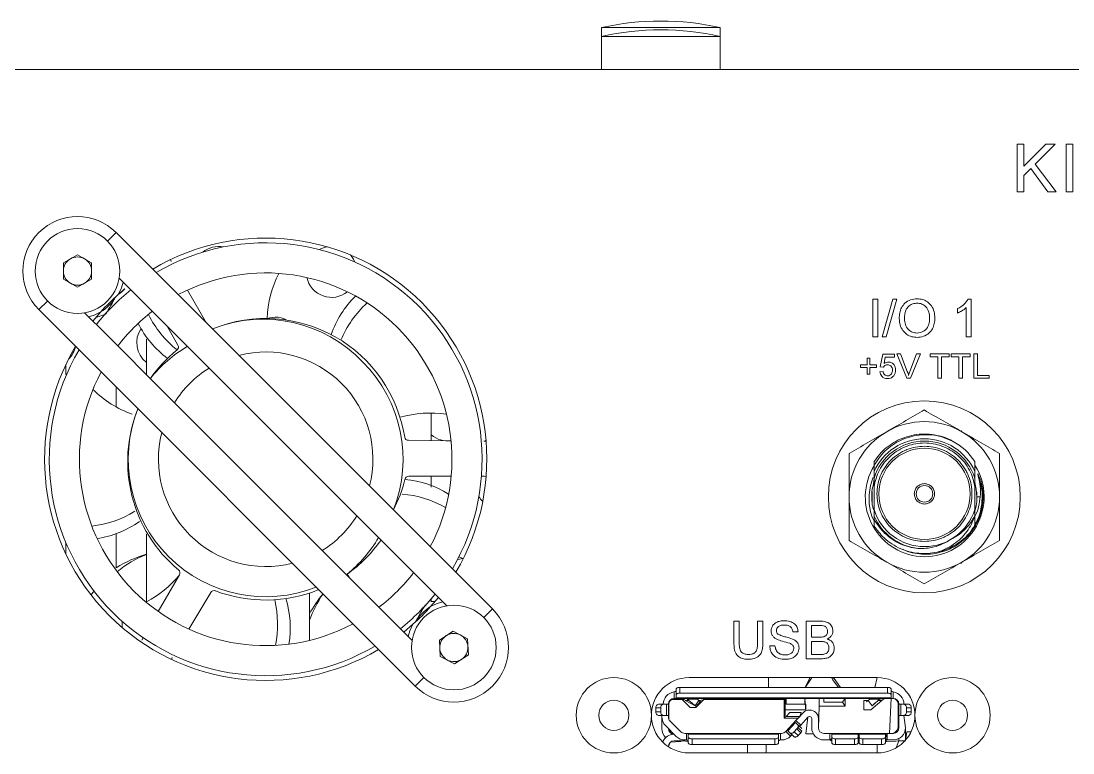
# Model space of a CAD drawing. Header units: millimetres. Extents: x 2 to 278, y 1 to 215.
# Drawn here: x 49.03 to 76.98, y 65.25 to 84.69 of the extents above; entities that cross this region are included whole.
import ezdxf

# ---------------------------------------------------------------- set-up
doc = ezdxf.new("R2010")
doc.units = ezdxf.units.MM

msp = doc.modelspace()

# ---------------------------------------------------------------- linework, layer by layer
at = {"color": 7, "linetype": 'Continuous', "lineweight": 18}
for p, q in [((64.452, 84.512), (64.449, 83.398)), ((67.607, 84.512), (64.452, 84.512)), ((67.61, 83.398), (67.607, 84.512)), ((64.452, 84.28), (64.449, 83.398)), ((67.607, 84.28), (64.452, 84.28)), ((67.61, 83.398), (67.607, 84.28)), ((93.03, 83.398), (34.53, 83.398)), ((75.493, 81.418), (75.672, 81.418)), ((75.493, 80.148), (75.493, 81.418)), ((75.672, 80.832), (76.258, 81.418)), ((75.672, 81.418), (75.672, 80.832)), ((76.503, 81.418), (75.972, 80.887)), ((76.258, 81.418), (76.503, 81.418)), ((76.799, 81.418), (76.978, 81.418)), ((76.799, 80.148), (76.799, 81.418)), ((76.978, 81.418), (76.978, 80.148)), ((75.972, 80.887), (76.535, 80.148)), ((75.859, 80.773), (75.672, 80.587)), ((75.672, 80.587), (75.672, 80.148)), ((76.315, 80.148), (75.859, 80.773)), ((75.672, 80.148), (75.493, 80.148)), ((76.535, 80.148), (76.315, 80.148)), ((76.978, 80.148), (76.799, 80.148)), ((51.326, 78.842), (51.556, 79.072)), ((52.915, 77.713), (51.556, 79.072)), ((50.155, 78.264), (50.53, 78.481)), ((50.155, 77.831), (50.155, 78.264)), ((50.53, 78.481), (50.905, 78.264)), ((50.905, 78.264), (50.905, 77.831)), ((53.016, 78.299), (53.016, 78.299)), ((50.53, 77.615), (50.155, 77.831)), ((50.905, 77.831), (50.53, 77.615)), ((51.638, 77.858), (53.738, 75.759)), ((54.497, 76.131), (52.915, 77.713)), ((51.783, 77.573), (51.616, 77.429)), ((53.455, 77.542), (53.96, 76.667)), ((49.735, 77.251), (49.505, 77.022)), ((71.658, 77.298), (71.799, 77.298)), ((71.658, 76.298), (71.658, 77.298)), ((71.799, 77.298), (71.799, 76.298)), ((71.914, 76.298), (72.196, 77.298)), ((72.302, 77.298), (72.02, 76.298)), ((72.196, 77.298), (72.302, 77.298)), ((74.191, 77.298), (74.273, 77.298)), ((74.273, 77.298), (74.273, 76.298)), ((49.505, 77.022), (50.873, 75.653)), ((51.306, 76.352), (50.719, 76.939)), ((51.148, 76.961), (50.941, 76.717)), ((51.284, 76.904), (51.04, 76.823)), ((73.914, 76.929), (73.914, 77.048)), ((74.145, 76.298), (74.145, 77.077)), ((52.815, 74.842), (51.306, 76.352)), ((53.198, 76.079), (52.916, 76.58)), ((52.363, 76.242), (52.363, 75.295)), ((52.363, 76.242), (52.363, 76.242)), ((58.607, 72.02), (54.497, 76.131)), ((71.799, 76.298), (71.658, 76.298)), ((72.02, 76.298), (71.914, 76.298)), ((74.273, 76.298), (74.145, 76.298)), ((53.738, 75.759), (58.241, 71.255)), ((71.859, 75.506), (71.925, 75.839)), ((71.925, 75.839), (72.234, 75.839)), ((71.993, 75.756), (71.96, 75.588)), ((72.234, 75.756), (71.993, 75.756)), ((72.234, 75.839), (72.234, 75.756)), ((72.301, 75.848), (72.4, 75.848)), ((72.563, 75.198), (72.301, 75.848)), ((72.4, 75.848), (72.577, 75.382)), ((72.648, 75.382), (72.825, 75.848)), ((72.925, 75.848), (72.662, 75.198)), ((72.825, 75.848), (72.925, 75.848)), ((73.184, 75.848), (73.692, 75.848)), ((73.184, 75.773), (73.184, 75.848)), ((73.392, 75.773), (73.184, 75.773)), ((73.392, 75.198), (73.392, 75.773)), ((73.484, 75.773), (73.484, 75.198)), ((73.692, 75.773), (73.484, 75.773)), ((73.692, 75.848), (73.692, 75.773)), ((73.742, 75.848), (74.25, 75.848)), ((73.742, 75.773), (73.742, 75.848)), ((73.95, 75.773), (73.742, 75.773)), ((73.95, 75.198), (73.95, 75.773)), ((74.042, 75.773), (74.042, 75.198)), ((74.25, 75.773), (74.042, 75.773)), ((74.25, 75.848), (74.25, 75.773)), ((74.35, 75.848), (74.442, 75.848)), ((74.35, 75.198), (74.35, 75.848)), ((74.442, 75.848), (74.442, 75.273)), ((50.22, 75.562), (50.22, 75.298)), ((50.873, 75.653), (52.46, 74.066)), ((71.334, 75.556), (71.509, 75.556)), ((71.334, 75.481), (71.334, 75.556)), ((71.509, 75.481), (71.334, 75.481)), ((71.509, 75.731), (71.584, 75.731)), ((71.509, 75.556), (71.509, 75.731)), ((71.509, 75.306), (71.509, 75.481)), ((71.584, 75.731), (71.584, 75.556)), ((71.584, 75.556), (71.759, 75.556)), ((71.584, 75.481), (71.584, 75.306)), ((71.759, 75.481), (71.584, 75.481)), ((71.759, 75.556), (71.759, 75.481)), ((71.942, 75.498), (71.859, 75.506)), ((50.22, 75.298), (50.238, 75.298)), ((51.158, 75.369), (51.229, 75.298)), ((71.584, 75.306), (71.509, 75.306)), ((71.85, 75.373), (71.934, 75.381)), ((72.662, 75.198), (72.563, 75.198)), ((73.484, 75.198), (73.392, 75.198)), ((74.042, 75.198), (73.95, 75.198)), ((74.75, 75.198), (74.35, 75.198)), ((74.442, 75.273), (74.75, 75.273)), ((74.75, 75.273), (74.75, 75.198)), ((51.555, 74.442), (51.555, 74.972)), ((57.326, 70.331), (52.815, 74.842)), ((59.93, 73.544), (59.93, 74.277)), ((52.46, 74.066), (56.562, 69.964)), ((74.003, 73.813), (74.03, 73.78)), ((59.321, 73.551), (60.455, 73.538)), ((61.33, 73.529), (61.33, 73.529)), ((71.696, 72.985), (71.696, 72.877)), ((74.371, 72.722), (74.371, 72.985)), ((71.696, 72.877), (71.696, 72.722)), ((71.696, 72.722), (71.696, 72.544)), ((74.371, 72.544), (74.371, 72.722)), ((59.33, 72.597), (59.332, 72.597)), ((60.459, 72.598), (59.332, 72.597)), ((59.93, 72.303), (59.93, 72.597)), ((61.334, 72.598), (61.262, 72.598)), ((71.646, 72.194), (71.646, 71.859)), ((71.696, 72.313), (71.696, 71.716)), ((74.371, 71.716), (74.371, 72.313)), ((74.421, 72.172), (74.427, 72.048)), ((60.199, 70.428), (58.607, 72.02)), ((74.427, 72.048), (74.518, 72.048)), ((74.592, 72.048), (74.546, 71.796)), ((71.696, 71.716), (71.696, 71.538)), ((74.371, 71.539), (74.371, 71.716)), ((71.696, 71.538), (71.696, 71.457)), ((74.371, 71.275), (74.371, 71.537)), ((51.555, 70.167), (51.555, 71.072)), ((52.363, 71.058), (52.363, 69.266)), ((58.241, 71.255), (59.741, 69.755)), ((50.22, 70.841), (50.22, 70.533)), ((51.555, 70.167), (51.555, 70.167)), ((59.421, 68.237), (57.326, 70.331)), ((61.554, 69.074), (60.199, 70.428)), ((60.778, 70.408), (60.626, 70.385)), ((74.003, 70.283), (73.997, 70.297)), ((74.003, 70.283), (73.997, 70.297)), ((74.03, 70.316), (74.003, 70.283)), ((52.675, 69.004), (53.239, 69.982)), ((56.562, 69.964), (58.148, 68.378)), ((57.706, 69.977), (57.691, 69.967)), ((59.741, 69.755), (60.34, 69.156)), ((50.969, 69.546), (50.884, 69.451)), ((54.07, 69.513), (53.492, 68.536)), ((56.693, 69.493), (56.693, 68.242)), ((59.911, 69.134), (60.118, 69.378)), ((59.93, 69.273), (59.93, 69.346)), ((61.324, 68.844), (61.554, 69.074)), ((51.717, 68.743), (51.717, 68.578)), ((59.199, 68.459), (59.443, 68.666)), ((60.144, 68.246), (60.508, 68.48)), ((60.508, 68.48), (60.894, 68.282)), ((67.972, 68.748), (68.113, 68.748)), ((67.972, 68.172), (67.972, 68.748)), ((68.113, 68.748), (68.113, 68.179)), ((68.6, 68.748), (68.741, 68.748)), ((68.6, 68.179), (68.6, 68.748)), ((68.741, 68.748), (68.741, 68.172)), ((69.895, 68.748), (70.269, 68.748)), ((69.895, 67.748), (69.895, 68.748)), ((70.226, 68.632), (70.036, 68.632)), ((70.036, 68.632), (70.036, 68.324)), ((52.236, 68.242), (52.236, 68.242)), ((52.238, 68.245), (52.274, 68.308)), ((56.693, 68.242), (56.693, 68.242)), ((58.148, 68.378), (59.503, 67.023)), ((60.166, 67.813), (60.144, 68.246)), ((60.894, 68.282), (60.915, 67.85)), ((69.677, 68.466), (69.536, 68.466)), ((70.036, 68.324), (70.242, 68.324)), ((70.256, 68.209), (70.036, 68.209)), ((70.036, 68.209), (70.036, 67.863)), ((68.921, 68.094), (69.062, 68.094)), ((53.046, 67.784), (53.046, 67.784)), ((60.551, 67.615), (60.166, 67.813)), ((60.915, 67.85), (60.551, 67.615)), ((70.27, 67.748), (69.895, 67.748)), ((70.036, 67.863), (70.273, 67.863)), ((59.733, 67.253), (59.503, 67.023)), ((71.78, 67.248), (66.78, 67.248)), ((68.892, 67.248), (68.892, 66.99)), ((71.78, 67.248), (71.717, 66.99)), ((66.384, 66.868), (66.379, 66.868)), ((66.384, 66.868), (66.384, 66.693)), ((66.434, 66.94), (66.434, 66.789)), ((66.434, 66.897), (66.434, 66.94)), ((66.434, 66.897), (66.434, 66.7)), ((66.534, 66.99), (72.049, 66.99)), ((66.534, 66.99), (66.534, 66.839)), ((66.534, 66.839), (72.049, 66.839)), ((72.049, 66.99), (72.049, 66.839)), ((72.149, 66.94), (72.149, 66.789)), ((72.149, 66.897), (72.149, 66.94)), ((72.149, 66.897), (72.149, 66.716)), ((72.199, 66.868), (72.199, 66.693)), ((72.204, 66.868), (72.199, 66.868)), ((65.965, 66.543), (66.095, 66.543)), ((66.095, 66.543), (66.178, 66.543)), ((66.178, 66.543), (66.178, 66.243)), ((66.229, 66.543), (66.178, 66.543)), ((66.229, 66.243), (66.229, 66.543)), ((66.246, 66.543), (66.246, 66.135)), ((66.596, 66.668), (66.313, 66.668)), ((66.384, 66.693), (66.379, 66.693)), ((72.199, 66.693), (66.384, 66.693)), ((66.434, 66.716), (66.434, 66.789)), ((66.434, 66.716), (72.149, 66.716)), ((66.434, 66.716), (66.434, 66.7)), ((66.596, 66.668), (66.571, 66.693)), ((66.596, 66.668), (66.809, 66.458)), ((66.663, 66.657), (66.679, 66.643)), ((66.775, 66.643), (66.679, 66.643)), ((66.941, 66.5), (66.679, 66.643)), ((67.002, 66.678), (66.725, 66.678)), ((66.758, 66.657), (66.775, 66.643)), ((66.775, 66.643), (66.968, 66.477)), ((67.043, 66.643), (66.941, 66.5)), ((66.959, 66.458), (67.171, 66.668)), ((67.082, 66.61), (66.968, 66.477)), ((67.043, 66.643), (67.002, 66.678)), ((67.159, 66.656), (67.043, 66.643)), ((67.082, 66.61), (67.043, 66.643)), ((67.159, 66.656), (67.159, 66.693)), ((69.309, 66.668), (67.171, 66.668)), ((67.171, 66.668), (67.171, 66.668)), ((69.309, 66.168), (69.309, 66.668)), ((69.334, 66.193), (69.334, 66.693)), ((69.357, 66.543), (69.357, 66.673)), ((69.357, 66.673), (69.357, 66.543)), ((69.857, 66.543), (69.357, 66.543)), ((69.857, 66.543), (69.857, 66.673)), ((69.857, 66.673), (69.857, 66.543)), ((69.857, 66.673), (69.884, 66.368)), ((69.884, 66.543), (69.857, 66.543)), ((69.884, 66.543), (69.884, 66.478)), ((70.234, 66.693), (70.234, 66.493)), ((70.234, 66.493), (70.234, 66.693)), ((70.359, 66.693), (70.359, 66.599)), ((70.359, 66.693), (70.359, 66.595)), ((70.859, 66.599), (70.359, 66.599)), ((70.359, 66.595), (70.359, 66.595)), ((70.924, 66.693), (70.859, 66.599)), ((70.924, 66.493), (70.859, 66.599)), ((70.924, 66.493), (70.924, 66.693)), ((71.537, 66.643), (71.424, 66.643)), ((71.424, 66.643), (71.424, 66.643)), ((71.424, 66.643), (71.424, 66.393)), ((71.537, 66.643), (71.498, 66.608)), ((71.498, 66.608), (71.498, 66.608)), ((71.578, 66.678), (71.537, 66.643)), ((71.641, 66.501), (71.537, 66.643)), ((71.851, 66.678), (71.578, 66.678)), ((71.611, 66.393), (71.903, 66.643)), ((71.802, 66.643), (71.641, 66.501)), ((71.717, 66.568), (71.641, 66.501)), ((71.802, 66.643), (71.816, 66.655)), ((71.903, 66.643), (71.802, 66.643)), ((71.903, 66.643), (71.919, 66.657)), ((72.149, 66.7), (72.109, 65.768)), ((72.149, 66.716), (72.149, 66.789)), ((72.149, 66.716), (72.149, 66.7)), ((72.204, 66.693), (72.199, 66.693)), ((72.336, 66.543), (72.336, 66.543)), ((72.336, 66.543), (72.336, 65.953)), ((72.404, 66.543), (72.354, 66.543)), ((72.354, 66.543), (72.354, 66.243)), ((72.354, 66.543), (72.354, 66.303)), ((72.404, 66.543), (72.404, 66.243)), ((72.487, 66.543), (72.404, 66.543)), ((72.487, 66.543), (72.617, 66.543)), ((65.898, 66.443), (66.029, 66.443)), ((65.898, 66.443), (65.898, 66.343)), ((66.029, 66.343), (65.898, 66.343)), ((66.095, 66.243), (65.965, 66.243)), ((66.029, 66.443), (66.029, 66.343)), ((66.054, 66.243), (66.054, 66.205)), ((66.054, 66.205), (66.054, 66.243)), ((66.095, 66.243), (66.178, 66.243)), ((66.229, 66.243), (66.178, 66.243)), ((66.229, 66.243), (66.229, 66.205)), ((66.809, 66.458), (66.959, 66.458)), ((69.884, 66.393), (69.334, 66.393)), ((69.457, 66.318), (69.357, 66.218)), ((69.757, 66.318), (69.457, 66.318)), ((69.62, 66.109), (69.811, 66.316)), ((69.674, 66.168), (69.811, 66.316)), ((69.757, 66.318), (69.72, 66.218)), ((69.811, 66.316), (69.811, 66.316)), ((69.884, 66.478), (69.884, 66.368)), ((69.884, 66.478), (69.884, 66.478)), ((69.884, 66.368), (69.884, 66.393)), ((69.884, 66.393), (69.884, 66.393)), ((69.989, 66.388), (69.976, 66.388)), ((70.234, 66.493), (70.214, 65.918)), ((70.924, 66.493), (70.234, 66.493)), ((71.424, 66.393), (71.611, 66.393)), ((72.354, 66.303), (72.354, 66.303)), ((72.354, 66.203), (72.354, 66.303)), ((72.354, 66.243), (72.354, 66.303)), ((72.404, 66.243), (72.354, 66.243)), ((72.354, 66.243), (72.354, 65.918)), ((72.487, 66.243), (72.404, 66.243)), ((72.617, 66.243), (72.487, 66.243)), ((72.487, 66.243), (72.529, 65.918)), ((72.554, 66.443), (72.554, 66.343)), ((72.554, 66.443), (72.684, 66.443)), ((72.684, 66.343), (72.554, 66.343)), ((72.684, 66.443), (72.684, 66.343)), ((66.054, 66.205), (66.054, 66.205)), ((66.054, 66.203), (66.054, 65.893)), ((66.436, 65.688), (66.149, 65.975)), ((66.149, 65.975), (66.149, 65.975)), ((66.418, 65.705), (66.149, 65.975)), ((66.56, 65.812), (66.272, 66.099)), ((69.309, 66.168), (69.334, 66.193)), ((69.674, 66.168), (69.309, 66.168)), ((69.334, 66.193), (69.334, 66.168)), ((69.62, 66.109), (69.348, 65.816)), ((69.72, 66.218), (69.357, 66.218)), ((69.405, 65.831), (69.609, 66.052)), ((69.669, 65.996), (69.609, 66.052)), ((69.74, 65.93), (69.609, 66.052)), ((69.609, 66.052), (69.609, 66.052)), ((69.62, 66.109), (69.674, 66.168)), ((69.62, 66.109), (69.748, 65.99)), ((69.669, 65.996), (69.774, 65.898)), ((69.67, 65.923), (69.748, 65.99)), ((69.748, 65.99), (69.939, 66.197)), ((69.884, 65.753), (69.939, 66.197)), ((69.989, 66.213), (69.976, 66.213)), ((70.039, 66.163), (70.039, 65.918)), ((70.039, 66.163), (70.039, 66.163)), ((70.214, 66.163), (70.214, 65.918)), ((72.354, 65.918), (72.354, 66.203)), ((66.054, 65.893), (66.054, 65.893)), ((66.229, 65.893), (66.229, 65.893)), ((66.229, 65.893), (66.229, 65.893)), ((66.379, 65.743), (66.379, 65.743)), ((66.436, 65.688), (66.436, 65.688)), ((66.709, 65.768), (66.666, 65.768)), ((66.709, 65.768), (69.209, 65.768)), ((66.709, 65.768), (66.709, 65.593)), ((66.759, 65.76), (66.759, 65.744)), ((66.759, 65.76), (66.759, 65.564)), ((66.759, 65.744), (66.759, 65.672)), ((69.159, 65.744), (66.759, 65.744)), ((69.159, 65.76), (69.159, 65.744)), ((69.159, 65.744), (69.159, 65.672)), ((69.159, 65.744), (69.159, 65.564)), ((69.209, 65.768), (69.209, 65.593)), ((69.238, 65.768), (69.209, 65.768)), ((69.348, 65.816), (69.476, 65.697)), ((69.405, 65.831), (69.387, 65.848)), ((69.465, 65.776), (69.405, 65.831)), ((69.536, 65.71), (69.405, 65.831)), ((69.465, 65.776), (69.571, 65.678)), ((69.571, 65.678), (69.536, 65.71)), ((69.575, 65.81), (69.643, 65.884)), ((69.575, 65.81), (69.68, 65.713)), ((69.643, 65.884), (69.748, 65.786)), ((69.67, 65.923), (69.775, 65.825)), ((69.68, 65.713), (69.748, 65.786)), ((69.774, 65.898), (69.74, 65.93)), ((69.884, 65.753), (69.884, 65.753)), ((70.084, 65.753), (69.884, 65.753)), ((70.039, 65.918), (70.039, 65.918)), ((70.521, 65.768), (70.364, 65.768)), ((70.521, 65.768), (71.271, 65.768)), ((70.521, 65.768), (70.521, 65.593)), ((70.571, 65.76), (70.571, 65.744)), ((70.571, 65.744), (70.571, 65.672)), ((71.271, 65.744), (70.571, 65.744)), ((70.571, 65.744), (70.571, 65.564)), ((71.271, 65.768), (71.271, 65.744)), ((71.271, 65.768), (71.296, 65.768)), ((71.271, 65.744), (71.271, 65.672)), ((71.296, 65.768), (72.046, 65.768)), ((71.296, 65.768), (71.296, 65.744)), ((71.296, 65.744), (71.996, 65.744)), ((71.296, 65.744), (71.296, 65.672)), ((71.996, 65.76), (71.996, 65.744)), ((71.996, 65.744), (71.996, 65.672)), ((71.996, 65.564), (71.996, 65.744)), ((72.021, 65.728), (71.996, 65.744)), ((72.021, 65.703), (71.996, 65.628)), ((72.021, 65.703), (72.021, 65.728)), ((72.021, 65.703), (72.021, 65.703)), ((72.204, 65.768), (72.046, 65.768)), ((72.046, 65.593), (72.046, 65.768)), ((72.336, 65.953), (72.336, 65.953)), ((72.354, 65.918), (72.354, 65.918)), ((72.529, 65.918), (72.529, 65.718)), ((72.529, 65.568), (72.567, 65.806)), ((72.529, 65.568), (72.529, 65.718)), ((72.529, 65.568), (72.529, 65.718)), ((72.529, 65.718), (72.529, 65.718)), ((72.677, 65.806), (72.567, 65.806)), ((66.084, 65.556), (66.057, 65.556)), ((66.229, 65.418), (66.28, 65.53)), ((66.229, 65.418), (66.229, 65.418)), ((66.229, 65.418), (66.229, 65.418)), ((66.567, 65.556), (66.28, 65.53)), ((66.604, 65.568), (66.379, 65.568)), ((66.567, 65.556), (66.567, 65.556)), ((66.604, 65.568), (66.604, 65.568)), ((66.665, 65.568), (66.604, 65.568)), ((66.709, 65.593), (66.666, 65.593)), ((66.759, 65.672), (66.759, 65.52)), ((66.759, 65.564), (66.759, 65.52)), ((66.859, 65.622), (69.059, 65.622)), ((66.859, 65.622), (66.859, 65.47)), ((66.859, 65.47), (69.059, 65.47)), ((68.33, 65.248), (68.33, 65.47)), ((68.83, 65.248), (68.83, 65.47)), ((69.059, 65.622), (69.059, 65.47)), ((69.159, 65.672), (69.159, 65.52)), ((69.159, 65.564), (69.159, 65.52)), ((69.238, 65.593), (69.209, 65.593)), ((70.521, 65.593), (70.364, 65.593)), ((70.521, 65.593), (70.571, 65.628)), ((70.521, 65.593), (70.571, 65.564)), ((70.571, 65.672), (70.571, 65.52)), ((70.571, 65.564), (70.571, 65.52)), ((71.171, 65.622), (70.671, 65.622)), ((70.671, 65.622), (70.671, 65.47)), ((71.171, 65.47), (70.671, 65.47)), ((71.171, 65.622), (71.171, 65.47)), ((71.271, 65.672), (71.271, 65.52)), ((71.271, 65.593), (71.271, 65.52)), ((71.271, 65.593), (71.296, 65.593)), ((71.296, 65.672), (71.296, 65.52)), ((71.296, 65.593), (71.296, 65.52)), ((71.396, 65.622), (71.896, 65.622)), ((71.396, 65.622), (71.396, 65.47)), ((71.396, 65.47), (71.896, 65.47)), ((71.78, 65.248), (71.78, 65.47)), ((71.896, 65.622), (71.896, 65.47)), ((71.996, 65.672), (71.996, 65.52)), ((72.046, 65.593), (71.996, 65.628)), ((71.996, 65.593), (72.046, 65.593)), ((71.996, 65.593), (72.021, 65.553)), ((71.996, 65.564), (71.996, 65.52)), ((71.996, 65.564), (72.021, 65.553)), ((72.529, 65.568), (72.021, 65.556)), ((72.204, 65.593), (72.046, 65.593)), ((72.28, 65.382), (72.354, 65.568)), ((72.354, 65.568), (72.354, 65.629)), ((72.354, 65.568), (72.354, 65.629)), ((72.529, 65.568), (72.354, 65.568)), ((66.78, 65.248), (71.78, 65.248))]:
    msp.add_line(p, q, dxfattribs=at)
at = {"color": 7, "linetype": 'Continuous', "lineweight": 18, "flags": 128}
for points in [[(57.901, 78.286), (57.864, 78.36), (57.782, 78.474)], [(51.616, 77.429), (51.698, 77.605), (51.744, 77.752)], [(50.825, 76.833), (50.972, 76.879), (51.148, 76.961)], [(55.78, 76.823), (55.639, 76.808), (55.572, 76.79)], [(54.144, 76.521), (54.127, 76.516), (54.144, 76.521)], [(74.427, 72.048), (74.412, 72.251), (74.373, 72.433)], [(60.778, 70.408), (60.776, 70.409), (60.661, 70.453)], [(57.706, 69.977), (57.745, 69.917), (57.693, 69.997)], [(60.234, 69.262), (60.087, 69.217), (59.911, 69.134)], [(59.443, 68.666), (59.361, 68.49), (59.315, 68.343)], [(69.861, 66.99), (70.015, 67.205), (70.043, 67.248)], [(69.861, 66.99), (69.976, 67.229), (69.987, 67.248)], [(70.566, 67.248), (70.602, 67.193), (70.748, 66.99)], [(70.566, 67.248), (70.634, 67.229), (70.803, 66.99)], [(66.534, 66.99), (66.514, 66.99), (66.495, 66.987), (66.478, 66.982), (66.463, 66.976), (66.45, 66.968), (66.441, 66.96), (66.435, 66.95), (66.434, 66.94)], [(66.534, 66.839), (66.514, 66.838), (66.495, 66.835), (66.478, 66.83), (66.463, 66.824), (66.45, 66.817), (66.441, 66.808), (66.435, 66.799), (66.434, 66.789)], [(72.149, 66.94), (72.147, 66.95), (72.141, 66.96), (72.132, 66.968), (72.119, 66.976), (72.104, 66.982), (72.087, 66.987), (72.068, 66.99), (72.049, 66.99)], [(72.149, 66.789), (72.147, 66.799), (72.141, 66.808), (72.132, 66.817), (72.119, 66.824), (72.104, 66.83), (72.087, 66.835), (72.068, 66.838), (72.049, 66.839)], [(69.575, 65.81), (69.561, 65.797), (69.546, 65.785), (69.53, 65.776), (69.514, 65.77), (69.5, 65.767), (69.486, 65.767), (69.474, 65.77), (69.465, 65.776)], [(69.68, 65.713), (69.666, 65.699), (69.651, 65.688), (69.635, 65.678), (69.62, 65.672), (69.605, 65.669), (69.592, 65.669), (69.58, 65.672), (69.571, 65.678)], [(66.859, 65.622), (66.839, 65.623), (66.82, 65.625), (66.803, 65.63), (66.788, 65.636), (66.775, 65.644), (66.766, 65.653), (66.76, 65.662), (66.759, 65.672)], [(66.859, 65.47), (66.839, 65.471), (66.82, 65.474), (66.803, 65.479), (66.788, 65.485), (66.775, 65.492), (66.766, 65.501), (66.76, 65.51), (66.759, 65.52)], [(69.159, 65.672), (69.157, 65.662), (69.151, 65.653), (69.142, 65.644), (69.129, 65.636), (69.114, 65.63), (69.097, 65.625), (69.078, 65.623), (69.059, 65.622)], [(69.159, 65.52), (69.157, 65.51), (69.151, 65.501), (69.142, 65.492), (69.129, 65.485), (69.114, 65.479), (69.097, 65.474), (69.078, 65.471), (69.059, 65.47)], [(70.671, 65.622), (70.652, 65.623), (70.633, 65.625), (70.616, 65.63), (70.6, 65.636), (70.588, 65.644), (70.579, 65.653), (70.573, 65.662), (70.571, 65.672)], [(70.671, 65.47), (70.652, 65.471), (70.633, 65.474), (70.616, 65.479), (70.6, 65.485), (70.588, 65.492), (70.579, 65.501), (70.573, 65.51), (70.571, 65.52)], [(71.271, 65.672), (71.269, 65.662), (71.263, 65.653), (71.254, 65.644), (71.242, 65.636), (71.227, 65.63), (71.209, 65.625), (71.191, 65.623), (71.171, 65.622)], [(71.271, 65.52), (71.269, 65.51), (71.263, 65.501), (71.254, 65.492), (71.242, 65.485), (71.227, 65.479), (71.209, 65.474), (71.191, 65.471), (71.171, 65.47)], [(71.396, 65.622), (71.377, 65.623), (71.358, 65.625), (71.341, 65.63), (71.325, 65.636), (71.313, 65.644), (71.304, 65.653), (71.298, 65.662), (71.296, 65.672)], [(71.396, 65.47), (71.377, 65.471), (71.358, 65.474), (71.341, 65.479), (71.325, 65.485), (71.313, 65.492), (71.304, 65.501), (71.298, 65.51), (71.296, 65.52)], [(71.996, 65.672), (71.994, 65.662), (71.988, 65.653), (71.979, 65.644), (71.967, 65.636), (71.952, 65.63), (71.934, 65.625), (71.916, 65.623), (71.896, 65.622)], [(71.996, 65.52), (71.994, 65.51), (71.988, 65.501), (71.979, 65.492), (71.967, 65.485), (71.952, 65.479), (71.934, 65.474), (71.916, 65.471), (71.896, 65.47)]]:
    msp.add_lwpolyline(points, dxfattribs=at)
at = {"color": 7, "linetype": 'Continuous', "lineweight": 18}
for centre, radius in [((50.53, 78.048), 1.125), ((73.03, 72.048), 2.55), ((73.034, 72.13), 1.212), ((73.034, 72.13), 0.22), ((60.53, 68.048), 1.125), ((64.78, 66.248), 1), ((73.78, 66.248), 1), ((64.78, 66.248), 0.4), ((73.78, 66.248), 0.4)]:
    msp.add_circle(centre, radius, dxfattribs=at)
for centre, radius, start, end in [((66.03, 77.49), 7.198, 77.3395, 102.6605), ((66.03, 77.257), 7.198, 77.3395, 102.6605), ((50.53, 78.047), 1.45, 45, 225), ((55.53, 73.048), 5.875, 329.2887, 120.7113), ((55.53, 73.048), 5.75, 45, 120.3938), ((54.28, 78.023), 0.675, 79.4501, 128.7578), ((57.28, 78.023), 0.675, 99.2884, 118.297), ((50.53, 78.048), 0.375, 120, 180), ((50.53, 78.048), 0.375, 60, 120), ((50.53, 78.048), 0.375, 0, 60), ((53.103, 78.349), 0.1, 178.645, 210.0509), ((50.53, 78.048), 0.375, 180, 240), ((50.53, 78.048), 0.375, 300, 0), ((55.53, 73.048), 4.95, 332.0334, 117.9666), ((58.444, 76.692), 2.874, 153.2547, 178.0471), ((50.53, 78.048), 0.375, 240, 300), ((57.28, 78.023), 0.675, 192.5577, 308.6827), ((55.53, 73.048), 5.75, 128.5092, 141.4908), ((55.53, 73.048), 5.875, 131.7708, 138.2292), ((51.265, 78.006), 0.675, 301.3009, 320.0914), ((50.5, 78.001), 1.225, 301.9332, 328.9431), ((59.778, 75.503), 2.647, 134.7105, 161.1862), ((60.127, 75.123), 2.816, 132.494, 157.3292), ((55.53, 73.048), 4.95, 127.4545, 142.5455), ((54.935, 78.15), 2.816, 206.4827, 231.2951), ((55.53, 73.048), 5.75, 329.6062, 45), ((54.507, 77.847), 2.647, 206.7105, 233.1863), ((55.53, 73.048), 3.74, 9.0415, 111.7494), ((55.461, 73.118), 3.65, 43.4665, 111.163), ((55.78, 76.148), 0.675, 62.2214, 90), ((52.78, 76.148), 0.675, 146.4182, 231.8498), ((55.53, 73.048), 5.875, 149.2887, 300.7113), ((49.818, 76.189), 0.675, 314.4308, 347.943), ((55.312, 72.908), 3.65, 120.7333, 141.2471), ((53.111, 76.03), 0.1, 309.0178, 29.3641), ((55.53, 73.048), 5.75, 149.6062, 300.3938), ((55.53, 73.048), 3.74, 129.0415, 145.0085), ((55.53, 73.048), 2.85, 345.5821, 104.4179), ((55.53, 73.048), 2.85, 121.8165, 148.1835), ((55.53, 73.048), 3.65, 338.407, 45), ((55.53, 73.048), 4.95, 152.0334, 225), ((52.926, 76.886), 2.805, 224.9422, 250.4084), ((55.603, 72.988), 3.74, 157.9756, 230.3052), ((55.53, 73.048), 3.65, 158.407, 291.593), ((59.896, 71.401), 2.874, 81.2567, 106.0938), ((73.03, 72.048), 2, 60, 120), ((55.53, 73.048), 2.85, 165.5821, 225), ((59.322, 73.651), 0.1, 189.0178, 269.3641), ((60.369, 74.208), 0.675, 229.3953, 277.3446), ((61.331, 73.629), 0.1, 269.3643, 301.6694), ((73.03, 72.048), 2, 120, 180), ((73.034, 72.13), 1.463, 23.8609, 156.1391), ((73.034, 72.13), 1.4, 17.1847, 162.8153), ((73.034, 72.13), 1.587, 32.5928, 61.8957), ((73.03, 72.048), 2, 0, 60), ((73.05, 72.047), 1.588, 148.4885, 269.2498), ((73.03, 72.048), 1.588, 270, 31.4864), ((55.606, 73.431), 3.74, 332.5029, 345.7556), ((59.33, 72.497), 0.1, 90.0509, 171.7494), ((58.988, 69.875), 2.647, 57.9771, 84.7331), ((61.334, 72.498), 0.1, 58.645, 90.0509), ((58.924, 69.316), 2.816, 60.4941, 85.3292), ((61.78, 72.398), 0.675, 209.8872, 224.307), ((73.03, 72.048), 2, 180, 240), ((73.03, 72.048), 2, 300, 0), ((50.59, 74.071), 2.816, 276.494, 301.3292), ((73.034, 72.13), 1.4, 197.1847, 342.8153), ((50.649, 73.558), 2.647, 278.7105, 305.1863), ((55.53, 73.048), 2.85, 301.8165, 328.1835), ((73.034, 72.13), 1.463, 203.8609, 263.2432), ((73.034, 72.13), 1.587, 282.1947, 327.4072), ((55.53, 73.048), 2.85, 225, 284.4179), ((55.388, 72.827), 3.65, 309.1694, 329.3786), ((55.53, 73.048), 3.74, 305.3462, 325.0085), ((53.255, 67.398), 3.25, 105.9293, 121.5389), ((53.567, 67.585), 3.175, 112.2991, 128.7246), ((73.03, 72.048), 2, 240, 300), ((51.092, 71.729), 2.772, 297.2926, 320.4445), ((53.152, 70.032), 0.1, 330.0509, 51.7494), ((55.53, 73.048), 4.95, 307.4545, 322.5455), ((55.53, 73.048), 4.95, 225, 297.9666), ((54.156, 69.462), 0.1, 69.0178, 149.3641), ((55.53, 73.048), 3.74, 249.0415, 292.189), ((53.536, 68.564), 2.647, 350.7105, 17.1863), ((59.555, 67.398), 3.25, 140.3132, 151.7021), ((59.675, 67.682), 3.175, 145.6706, 159.9473), ((55.53, 73.048), 5.75, 308.5092, 321.4908), ((53.03, 68.666), 2.816, 348.494, 13.3292), ((55.53, 73.048), 5.875, 311.7708, 318.2292), ((60.529, 68.048), 1.45, 225, 45), ((60.559, 68.094), 1.225, 121.9332, 148.9431), ((52.152, 68.295), 0.1, 327.7948, 330.0509), ((60.53, 68.048), 0.375, 122.7943, 182.7943), ((60.53, 68.048), 0.375, 62.7943, 122.7943), ((60.53, 68.048), 0.375, 2.7943, 62.7943), ((60.53, 68.048), 0.375, 182.7943, 242.7943), ((60.53, 68.048), 0.375, 302.7943, 2.7943), ((53.132, 67.733), 0.1, 149.3643, 181.6694), ((60.53, 68.048), 0.375, 242.7943, 302.7943), ((66.78, 66.248), 1, 90, 270), ((71.78, 66.248), 1, 270, 90), ((66.42, 66.545), 0.325, 97.3639, 180.4726), ((72.162, 66.545), 0.325, 359.5274, 82.6361), ((65.986, 66.457), 0.0886, 103.6005, 189.0193), ((66.116, 66.457), 0.0886, 103.6005, 189.0193), ((66.379, 66.543), 0.15, 90, 180), ((66.396, 66.543), 0.15, 123.5573, 180), ((69.334, 66.668), 0.025, 90, 180), ((71.915, 66.543), 0.15, 90, 115.2152), ((71.915, 66.543), 0.15, 112.2335, 115.2152), ((72.186, 66.543), 0.15, 360, 90), ((72.204, 66.543), 0.15, 360, 90), ((72.466, 66.457), 0.0886, 350.9807, 76.3995), ((72.597, 66.457), 0.0886, 350.9807, 76.3995), ((65.986, 66.329), 0.0886, 170.9807, 256.3995), ((66.116, 66.329), 0.0886, 170.9807, 256.3995), ((69.976, 66.163), 0.225, 90, 137.2026), ((69.989, 66.163), 0.225, 360, 90), ((72.466, 66.329), 0.0886, 283.6005, 9.0193), ((72.597, 66.329), 0.0886, 283.6005, 9.0193), ((66.379, 66.205), 0.325, 180, 225), ((66.379, 66.205), 0.325, 180.3759, 225), ((66.379, 66.205), 0.15, 180, 225), ((69.618, 65.959), 0.0633, 325.1259, 36.0072), ((69.976, 66.163), 0.05, 90, 137.2026), ((69.989, 66.163), 0.05, 360, 90), ((66.379, 65.893), 0.325, 180, 226.9509), ((66.379, 65.418), 0.325, 90, 154.8562), ((66.379, 65.893), 0.15, 180, 270), ((66.414, 65.969), 0.2, 202.3484, 248.9387), ((66.666, 65.918), 0.325, 225, 270), ((66.666, 65.918), 0.15, 225, 270), ((69.238, 65.918), 0.15, 270, 317.2026), ((69.238, 65.918), 0.325, 270, 317.2026), ((69.523, 65.995), 0.163, 316.9451, 333.5137), ((69.629, 65.898), 0.163, 316.9451, 333.5137), ((70.364, 65.918), 0.325, 180, 270), ((70.364, 65.918), 0.15, 180, 270), ((72.136, 65.956), 0.2, 289.7165, 359.0618), ((72.204, 65.918), 0.325, 270, 360), ((72.204, 65.918), 0.15, 270, 360), ((66.379, 65.418), 0.15, 90, 180), ((66.725, 65.887), 0.325, 259.3251, 275.9602)]:
    msp.add_arc(centre, radius, start, end, dxfattribs=at)
for centre, major_axis, ratio, start_param, end_param in [((66.384, 66.897), (0.05, 0), 0.57735, 4.712389, 6.283185), ((72.199, 66.897), (0.05, 0), 0.57735, 3.141593, 4.712389), ((69.502, 65.673), (0.034, 0.0367), 0.693073, 0, 1.570796), ((66.709, 65.564), (0.05, 0), 0.57735, 0, 1.570796), ((69.209, 65.564), (0.05, 0), 0.57735, 1.570796, 3.141593), ((70.521, 65.564), (0.05, 0), 0.57735, 0, 1.570796), ((72.046, 65.564), (0.05, 0), 0.57735, 1.570796, 3.141593)]:
    msp.add_ellipse(centre, major_axis=major_axis, ratio=ratio, start_param=start_param, end_param=end_param, dxfattribs=at)
for points, knots in [([(51.549, 77.369), (51.503, 77.284), (51.415, 77.131), (51.327, 76.979), (51.284, 76.904)], [0, 0, 0, 0, 0.507047, 1, 1, 1, 1]), ([(72.363, 76.784), (72.365, 76.834), (72.37, 76.934), (72.418, 77.077), (72.515, 77.204), (72.661, 77.296), (72.779, 77.306), (72.838, 77.31)], [0, 0, 0, 0, 0.1871537, 0.3740396, 0.5606399, 0.7800939, 1, 1, 1, 1]), ([(72.839, 77.195), (72.801, 77.192), (72.726, 77.185), (72.626, 77.129), (72.545, 77.038), (72.509, 76.915), (72.506, 76.827), (72.504, 76.783)], [0, 0, 0, 0, 0.186659, 0.37322, 0.559397, 0.779357, 1, 1, 1, 1]), ([(72.838, 77.31), (72.887, 77.307), (72.985, 77.299), (73.119, 77.233), (73.23, 77.122), (73.3, 76.969), (73.308, 76.854), (73.312, 76.796)], [0, 0, 0, 0, 0.186761, 0.373403, 0.559927, 0.779759, 1, 1, 1, 1]), ([(73.171, 76.797), (73.167, 76.852), (73.16, 76.96), (73.085, 77.098), (72.967, 77.182), (72.881, 77.191), (72.839, 77.195)], [0, 0, 0, 0, 0.280797, 0.560068, 0.779984, 1, 1, 1, 1]), ([(73.914, 77.048), (73.977, 77.083), (74.088, 77.146), (74.159, 77.251), (74.191, 77.298)], [0, 0, 0, 0, 0.560427, 1, 1, 1, 1]), ([(74.145, 77.077), (74.105, 77.044), (74.034, 76.985), (73.951, 76.946), (73.914, 76.929)], [0, 0, 0, 0, 0.559686, 1, 1, 1, 1]), ([(72.837, 76.285), (72.789, 76.288), (72.693, 76.295), (72.561, 76.36), (72.45, 76.467), (72.378, 76.615), (72.368, 76.728), (72.363, 76.784)], [0, 0, 0, 0, 0.186791, 0.373448, 0.560042, 0.779949, 1, 1, 1, 1]), ([(72.504, 76.783), (72.507, 76.729), (72.514, 76.622), (72.595, 76.492), (72.711, 76.412), (72.795, 76.404), (72.837, 76.4)], [0, 0, 0, 0, 0.280657, 0.559885, 0.779849, 1, 1, 1, 1]), ([(72.837, 76.4), (72.891, 76.407), (73.001, 76.421), (73.115, 76.536), (73.165, 76.668), (73.169, 76.754), (73.171, 76.797)], [0, 0, 0, 0, 0.2791, 0.558192, 0.778806, 1, 1, 1, 1]), ([(73.312, 76.796), (73.309, 76.747), (73.303, 76.65), (73.251, 76.511), (73.155, 76.387), (73.009, 76.301), (72.895, 76.29), (72.837, 76.285)], [0, 0, 0, 0, 0.1870724, 0.3739673, 0.5605403, 0.7801546, 1, 1, 1, 1]), ([(72.053, 75.556), (72.041, 75.555), (72.016, 75.554), (71.975, 75.537), (71.954, 75.513), (71.942, 75.498)], [0, 0, 0, 0, 0.280925, 0.561161, 1, 1, 1, 1]), ([(71.96, 75.588), (71.98, 75.601), (72.015, 75.625), (72.058, 75.629), (72.076, 75.631)], [0, 0, 0, 0, 0.559939, 1, 1, 1, 1]), ([(72.184, 75.416), (72.182, 75.436), (72.18, 75.477), (72.149, 75.528), (72.101, 75.553), (72.069, 75.555), (72.053, 75.556)], [0, 0, 0, 0, 0.280653, 0.559595, 0.77929, 1, 1, 1, 1]), ([(72.076, 75.631), (72.106, 75.627), (72.166, 75.619), (72.229, 75.56), (72.262, 75.491), (72.266, 75.444), (72.267, 75.42)], [0, 0, 0, 0, 0.2791704, 0.5587975, 0.7791691, 1, 1, 1, 1]), ([(72.052, 75.189), (72.024, 75.192), (71.967, 75.196), (71.9, 75.244), (71.861, 75.306), (71.854, 75.351), (71.85, 75.373)], [0, 0, 0, 0, 0.28007, 0.559249, 0.779432, 1, 1, 1, 1]), ([(71.934, 75.381), (71.937, 75.364), (71.944, 75.33), (71.972, 75.289), (72.012, 75.267), (72.039, 75.265), (72.053, 75.264)], [0, 0, 0, 0, 0.280714, 0.559926, 0.779622, 1, 1, 1, 1]), ([(72.217, 75.268), (72.191, 75.242), (72.145, 75.196), (72.081, 75.191), (72.052, 75.189)], [0, 0, 0, 0, 0.558485, 1, 1, 1, 1]), ([(72.053, 75.264), (72.074, 75.266), (72.117, 75.271), (72.161, 75.315), (72.181, 75.366), (72.183, 75.399), (72.184, 75.416)], [0, 0, 0, 0, 0.279539, 0.558252, 0.778884, 1, 1, 1, 1]), ([(72.267, 75.42), (72.265, 75.39), (72.261, 75.334), (72.231, 75.288), (72.217, 75.268)], [0, 0, 0, 0, 0.559726, 1, 1, 1, 1]), ([(72.577, 75.382), (72.584, 75.362), (72.597, 75.328), (72.608, 75.292), (72.613, 75.277)], [0, 0, 0, 0, 0.559998, 1, 1, 1, 1]), ([(72.613, 75.277), (72.619, 75.297), (72.63, 75.332), (72.642, 75.366), (72.648, 75.382)], [0, 0, 0, 0, 0.559972, 1, 1, 1, 1]), ([(73.03, 74.357), (72.867, 74.263), (72.539, 74.074), (72.2, 73.878), (72.03, 73.78)], [0, 0, 0, 0, 0.495458, 1, 1, 1, 1]), ([(74.03, 73.78), (73.862, 73.876), (73.523, 74.072), (73.195, 74.261), (73.03, 74.357)], [0, 0, 0, 0, 0.494511, 1, 1, 1, 1]), ([(72.03, 73.78), (71.862, 73.683), (71.523, 73.487), (71.195, 73.298), (71.03, 73.202)], [0, 0, 0, 0, 0.494511, 1, 1, 1, 1]), ([(71.696, 72.985), (71.744, 73.052), (71.838, 73.186), (72.017, 73.357), (72.218, 73.499), (72.446, 73.612), (72.696, 73.689), (72.962, 73.723), (73.231, 73.713), (73.493, 73.655), (73.671, 73.594), (73.753, 73.544), (73.782, 73.53)], [0, 0, 0, 0, 0.104843, 0.209685, 0.314528, 0.419371, 0.533617, 0.647863, 0.762126, 0.876388, 0.990659, 1, 1, 1, 1]), ([(71.696, 72.877), (71.738, 72.948), (71.822, 73.09), (71.987, 73.274), (72.179, 73.43), (72.396, 73.556), (72.636, 73.646), (72.894, 73.698), (73.158, 73.705), (73.462, 73.666), (73.663, 73.581), (73.782, 73.53)], [0, 0, 0, 0, 0.101719, 0.203439, 0.30514, 0.406855, 0.514388, 0.621921, 0.731319, 0.840717, 1, 1, 1, 1]), ([(75.03, 73.202), (74.867, 73.296), (74.539, 73.485), (74.2, 73.681), (74.03, 73.78)], [0, 0, 0, 0, 0.495458, 1, 1, 1, 1]), ([(74.371, 72.313), (74.357, 72.39), (74.328, 72.544), (74.233, 72.765), (74.1, 72.972), (73.926, 73.153), (73.723, 73.3), (73.5, 73.405), (73.268, 73.467), (73.034, 73.487), (72.8, 73.467), (72.568, 73.405), (72.345, 73.301), (72.142, 73.153), (71.968, 72.972), (71.835, 72.765), (71.74, 72.544), (71.711, 72.39), (71.696, 72.313)], [0, 0, 0, 0, 0.0604111, 0.1208574, 0.1853939, 0.2499995, 0.3145359, 0.3791415, 0.4395356, 0.4999995, 0.5603936, 0.6208574, 0.6853939, 0.7499995, 0.8145359, 0.8791415, 0.9395531, 1, 1, 1, 1]), ([(71.771, 72.13), (71.776, 72.209), (71.784, 72.368), (71.856, 72.604), (71.971, 72.828), (72.135, 73.029), (72.302, 73.166), (72.451, 73.252), (72.601, 73.321), (72.796, 73.378), (73.034, 73.4), (73.272, 73.378), (73.508, 73.309), (73.732, 73.193), (73.933, 73.029), (74.069, 72.862), (74.156, 72.713), (74.224, 72.563), (74.284, 72.368), (74.292, 72.209), (74.296, 72.13)], [0, 0, 0, 0, 0.059975, 0.119983, 0.184936, 0.249957, 0.31491, 0.347282, 0.380016, 0.439974, 0.499999, 0.559958, 0.619983, 0.684936, 0.749957, 0.81491, 0.847282, 0.880016, 0.939991, 1, 1, 1, 1]), ([(71.03, 73.202), (71.03, 73.015), (71.03, 72.636), (71.03, 72.245), (71.03, 72.048)], [0, 0, 0, 0, 0.495458, 1, 1, 1, 1]), ([(75.03, 72.048), (75.03, 72.241), (75.03, 72.632), (75.03, 73.011), (75.03, 73.202)], [0, 0, 0, 0, 0.494511, 1, 1, 1, 1]), ([(71.696, 72.544), (71.681, 72.583), (71.63, 72.48), (71.583, 72.288), (71.551, 72.018), (71.579, 71.743), (71.635, 71.528), (71.684, 71.431), (71.696, 71.407)], [0, 0, 0, 0, 0.082694, 0.276586, 0.470485, 0.736536, 0.936404, 1, 1, 1, 1]), ([(71.632, 72.048), (71.635, 72.14), (71.639, 72.275), (71.683, 72.403), (71.696, 72.544)], [0, 0, 0, 0, 0.678902, 1, 1, 1, 1]), ([(71.696, 72.544), (71.696, 72.543), (71.696, 72.543), (71.696, 72.538), (71.696, 72.524), (71.696, 72.466), (71.696, 72.392), (71.696, 72.331), (71.696, 72.313)], [0, 0, 0, 0, 0.023519, 0.052542, 0.102572, 0.247513, 0.787287, 1, 1, 1, 1]), ([(72.764, 72.13), (72.768, 72.164), (72.773, 72.216), (72.807, 72.279), (72.842, 72.322), (72.885, 72.357), (72.948, 72.39), (73.034, 72.407), (73.12, 72.39), (73.183, 72.357), (73.226, 72.322), (73.261, 72.279), (73.295, 72.216), (73.3, 72.164), (73.304, 72.13)], [0, 0, 0, 0, 0.119721, 0.184702, 0.25, 0.314981, 0.380279, 0.5, 0.619721, 0.684702, 0.75, 0.814981, 0.880279, 1, 1, 1, 1]), ([(74.465, 72.598), (74.495, 72.503), (74.556, 72.313), (74.576, 72.012), (74.538, 71.715), (74.469, 71.476), (74.395, 71.351), (74.371, 71.312)], [0, 0, 0, 0, 0.224367, 0.4487, 0.673034, 0.897404, 1, 1, 1, 1]), ([(74.371, 72.313), (74.371, 72.347), (74.371, 72.413), (74.371, 72.486), (74.371, 72.526), (74.371, 72.537), (74.371, 72.543), (74.371, 72.543), (74.371, 72.544)], [0, 0, 0, 0, 0.407931, 0.818072, 0.875849, 0.949904, 0.975284, 1, 1, 1, 1]), ([(74.592, 72.048), (74.584, 72.166), (74.573, 72.34), (74.511, 72.538), (74.474, 72.621), (74.456, 72.656), (74.452, 72.66), (74.451, 72.66), (74.451, 72.66), (74.451, 72.66), (74.45, 72.66), (74.45, 72.66), (74.45, 72.659), (74.45, 72.658), (74.45, 72.65), (74.456, 72.63), (74.461, 72.611), (74.465, 72.598)], [0, 0, 0, 0, 0.506957, 0.745312, 0.877891, 0.903537, 0.905015, 0.906179, 0.906674, 0.907127, 0.907566, 0.908014, 0.909024, 0.910292, 0.91384, 0.943827, 1, 1, 1, 1]), ([(74.465, 72.598), (74.487, 72.507), (74.53, 72.326), (74.522, 72.14), (74.518, 72.048)], [0, 0, 0, 0, 0.503958, 1, 1, 1, 1]), ([(74.296, 72.13), (74.292, 72.051), (74.284, 71.892), (74.212, 71.656), (74.097, 71.432), (73.933, 71.231), (73.766, 71.095), (73.617, 71.008), (73.467, 70.939), (73.272, 70.882), (73.034, 70.86), (72.796, 70.882), (72.56, 70.951), (72.336, 71.067), (72.135, 71.231), (71.998, 71.398), (71.912, 71.547), (71.844, 71.697), (71.784, 71.892), (71.776, 72.051), (71.771, 72.13)], [0, 0, 0, 0, 0.059975, 0.119983, 0.184936, 0.249957, 0.31491, 0.347282, 0.380016, 0.439974, 0.499999, 0.559958, 0.619983, 0.684936, 0.749957, 0.81491, 0.847282, 0.880016, 0.939991, 1, 1, 1, 1]), ([(73.304, 72.13), (73.3, 72.096), (73.295, 72.044), (73.261, 71.981), (73.226, 71.938), (73.183, 71.903), (73.12, 71.87), (73.034, 71.853), (72.948, 71.87), (72.885, 71.903), (72.842, 71.938), (72.807, 71.981), (72.773, 72.044), (72.768, 72.096), (72.764, 72.13)], [0, 0, 0, 0, 0.119721, 0.184702, 0.25, 0.314981, 0.380279, 0.5, 0.619721, 0.684702, 0.75, 0.814981, 0.880279, 1, 1, 1, 1]), ([(74.573, 71.824), (74.575, 71.835), (74.587, 71.879), (74.59, 71.959), (74.593, 72.069), (74.59, 72.165), (74.58, 72.227), (74.577, 72.246)], [0, 0, 0, 0, 0.079518, 0.323347, 0.556359, 0.860655, 1, 1, 1, 1]), ([(71.03, 72.048), (71.03, 71.854), (71.03, 71.463), (71.03, 71.084), (71.03, 70.893)], [0, 0, 0, 0, 0.494511, 1, 1, 1, 1]), ([(71.696, 71.716), (71.678, 71.697), (71.64, 71.834), (71.635, 71.976), (71.632, 72.048)], [0, 0, 0, 0, 0.4962032, 1, 1, 1, 1]), ([(73.619, 70.628), (73.647, 70.639), (73.787, 70.697), (73.992, 70.824), (74.206, 71.026), (74.362, 71.232), (74.481, 71.461), (74.559, 71.706), (74.589, 71.905), (74.591, 72.02), (74.592, 72.048)], [0, 0, 0, 0, 0.0495886, 0.2492958, 0.3905475, 0.531806, 0.6711699, 0.8125432, 0.953904, 1, 1, 1, 1]), ([(74.427, 72.048), (74.424, 71.967), (74.42, 71.835), (74.382, 71.708), (74.367, 71.659)], [0, 0, 0, 0, 0.608347, 1, 1, 1, 1]), ([(74.518, 72.048), (74.506, 71.964), (74.481, 71.797), (74.425, 71.623), (74.377, 71.541), (74.371, 71.532)], [0, 0, 0, 0, 0.472747, 0.938303, 1, 1, 1, 1]), ([(75.03, 70.893), (75.03, 71.08), (75.03, 71.459), (75.03, 71.85), (75.03, 72.048)], [0, 0, 0, 0, 0.495458, 1, 1, 1, 1]), ([(74.371, 71.275), (74.427, 71.359), (74.521, 71.531), (74.555, 71.724), (74.573, 71.824)], [0, 0, 0, 0, 0.481533, 1, 1, 1, 1]), ([(71.696, 71.457), (71.696, 71.432), (71.696, 71.372), (71.696, 71.311), (71.696, 71.275)], [0, 0, 0, 0, 0.395267, 1, 1, 1, 1]), ([(72.862, 70.678), (72.782, 70.689), (72.619, 70.712), (72.388, 70.797), (72.172, 70.918), (71.983, 71.071), (71.819, 71.251), (71.738, 71.387), (71.696, 71.457)], [0, 0, 0, 0, 0.166045, 0.336904, 0.50294, 0.673598, 0.834719, 1, 1, 1, 1]), ([(73.369, 70.578), (73.288, 70.565), (73.127, 70.537), (72.88, 70.544), (72.637, 70.587), (72.397, 70.668), (72.167, 70.792), (71.914, 70.984), (71.778, 71.165), (71.696, 71.275)], [0, 0, 0, 0, 0.1275197, 0.2550395, 0.3825596, 0.5100795, 0.6490537, 0.7880279, 1, 1, 1, 1]), ([(73.369, 70.578), (73.445, 70.605), (73.599, 70.66), (73.811, 70.785), (74.003, 70.94), (74.161, 71.121), (74.288, 71.322), (74.344, 71.465), (74.371, 71.537)], [0, 0, 0, 0, 0.1679801, 0.3398735, 0.5079466, 0.6807441, 0.8384328, 1, 1, 1, 1]), ([(74.371, 71.539), (74.331, 71.47), (74.248, 71.329), (74.089, 71.158), (73.915, 71.016), (73.791, 70.949), (73.728, 70.914)], [0, 0, 0, 0, 0.2641054, 0.5358703, 0.7654539, 1, 1, 1, 1]), ([(74.371, 71.312), (74.361, 71.285), (74.344, 71.243), (74.315, 71.208), (74.302, 71.193)], [0, 0, 0, 0, 0.571126, 1, 1, 1, 1]), ([(74.371, 71.537), (74.371, 71.538), (74.371, 71.538), (74.371, 71.539), (74.371, 71.539)], [0, 0, 0, 0, 0.500085, 1, 1, 1, 1]), ([(74.371, 71.275), (74.372, 71.275), (74.372, 71.275), (74.375, 71.274), (74.38, 71.273), (74.387, 71.27), (74.398, 71.267), (74.41, 71.264), (74.417, 71.262), (74.421, 71.26)], [0, 0, 0, 0, 0.118623, 0.241264, 0.368266, 0.499938, 0.706744, 0.842647, 1, 1, 1, 1]), ([(74.302, 71.193), (74.304, 71.192), (74.269, 71.126), (74.216, 71.073), (74.172, 71.029)], [0, 0, 0, 0, 0.1642609, 1, 1, 1, 1]), ([(71.03, 70.893), (71.192, 70.799), (71.52, 70.61), (71.859, 70.414), (72.03, 70.316)], [0, 0, 0, 0, 0.495458, 1, 1, 1, 1]), ([(73.728, 70.914), (73.659, 70.874), (73.519, 70.79), (73.297, 70.717), (73.075, 70.676), (72.934, 70.677), (72.862, 70.678)], [0, 0, 0, 0, 0.263628, 0.534906, 0.76494, 1, 1, 1, 1]), ([(74.03, 70.316), (74.197, 70.412), (74.536, 70.608), (74.864, 70.797), (75.03, 70.893)], [0, 0, 0, 0, 0.494511, 1, 1, 1, 1]), ([(72.449, 70.659), (72.475, 70.647), (72.577, 70.595), (72.773, 70.547), (73.053, 70.514), (73.343, 70.536), (73.533, 70.599), (73.619, 70.628)], [0, 0, 0, 0, 0.070516, 0.284886, 0.499261, 0.775135, 1, 1, 1, 1]), ([(72.03, 70.316), (72.197, 70.219), (72.536, 70.023), (72.864, 69.834), (73.03, 69.738)], [0, 0, 0, 0, 0.494511, 1, 1, 1, 1]), ([(73.03, 69.738), (73.192, 69.832), (73.52, 70.021), (73.859, 70.217), (74.03, 70.316)], [0, 0, 0, 0, 0.495458, 1, 1, 1, 1]), ([(59.51, 68.726), (59.556, 68.812), (59.643, 68.961), (59.728, 69.11), (59.77, 69.182)], [0, 0, 0, 0, 0.517302, 1, 1, 1, 1]), ([(59.93, 69.273), (59.903, 69.273), (59.957, 69.273), (60.011, 69.273), (60.019, 69.273)], [0, 0, 0, 0, 0.855052, 1, 1, 1, 1]), ([(68.959, 68.487), (68.962, 68.517), (68.969, 68.579), (69.019, 68.66), (69.098, 68.72), (69.197, 68.754), (69.27, 68.758), (69.306, 68.76)], [0, 0, 0, 0, 0.186424, 0.372915, 0.559327, 0.779531, 1, 1, 1, 1]), ([(69.306, 68.76), (69.356, 68.757), (69.455, 68.751), (69.583, 68.688), (69.661, 68.582), (69.672, 68.504), (69.677, 68.466)], [0, 0, 0, 0, 0.280797, 0.560151, 0.779877, 1, 1, 1, 1]), ([(69.107, 68.27), (69.084, 68.283), (69.039, 68.309), (68.975, 68.379), (68.965, 68.446), (68.959, 68.487)], [0, 0, 0, 0, 0.281445, 0.562273, 1, 1, 1, 1]), ([(69.312, 68.645), (69.285, 68.644), (69.23, 68.642), (69.158, 68.614), (69.109, 68.56), (69.103, 68.517), (69.1, 68.496)], [0, 0, 0, 0, 0.28129, 0.56082, 0.78068, 1, 1, 1, 1]), ([(69.1, 68.496), (69.102, 68.477), (69.105, 68.444), (69.126, 68.419), (69.136, 68.407)], [0, 0, 0, 0, 0.559617, 1, 1, 1, 1]), ([(69.536, 68.466), (69.531, 68.495), (69.52, 68.555), (69.457, 68.618), (69.383, 68.642), (69.335, 68.644), (69.312, 68.645)], [0, 0, 0, 0, 0.28011, 0.558321, 0.778855, 1, 1, 1, 1]), ([(70.459, 68.476), (70.456, 68.503), (70.452, 68.544), (70.421, 68.59), (70.376, 68.622), (70.307, 68.631), (70.253, 68.632), (70.226, 68.632)], [0, 0, 0, 0, 0.249003, 0.374253, 0.499224, 0.748978, 1, 1, 1, 1]), ([(70.269, 68.748), (70.314, 68.746), (70.402, 68.743), (70.518, 68.688), (70.586, 68.592), (70.595, 68.523), (70.6, 68.488)], [0, 0, 0, 0, 0.2811161, 0.5600262, 0.7801115, 1, 1, 1, 1]), ([(70.6, 68.488), (70.597, 68.463), (70.592, 68.411), (70.543, 68.328), (70.485, 68.294), (70.45, 68.273)], [0, 0, 0, 0, 0.280336, 0.5608, 1, 1, 1, 1]), ([(69.455, 68.16), (69.389, 68.178), (69.271, 68.21), (69.157, 68.252), (69.107, 68.27)], [0, 0, 0, 0, 0.560229, 1, 1, 1, 1]), ([(69.136, 68.407), (69.17, 68.389), (69.239, 68.353), (69.376, 68.325), (69.471, 68.293), (69.529, 68.273)], [0, 0, 0, 0, 0.278733, 0.559363, 1, 1, 1, 1]), ([(69.529, 68.273), (69.556, 68.26), (69.608, 68.233), (69.666, 68.172), (69.698, 68.101), (69.701, 68.055), (69.703, 68.031)], [0, 0, 0, 0, 0.280371, 0.559909, 0.779859, 1, 1, 1, 1]), ([(70.242, 68.324), (70.265, 68.324), (70.305, 68.325), (70.345, 68.333), (70.362, 68.336)], [0, 0, 0, 0, 0.560393, 1, 1, 1, 1]), ([(70.497, 68.036), (70.494, 68.065), (70.49, 68.108), (70.457, 68.155), (70.412, 68.191), (70.341, 68.207), (70.285, 68.209), (70.256, 68.209)], [0, 0, 0, 0, 0.248945, 0.374258, 0.499435, 0.749049, 1, 1, 1, 1]), ([(70.362, 68.336), (70.378, 68.343), (70.41, 68.356), (70.452, 68.404), (70.456, 68.449), (70.459, 68.476)], [0, 0, 0, 0, 0.2808695, 0.5610626, 1, 1, 1, 1]), ([(70.45, 68.273), (70.479, 68.263), (70.537, 68.242), (70.599, 68.179), (70.634, 68.107), (70.637, 68.058), (70.639, 68.034)], [0, 0, 0, 0, 0.280211, 0.55967, 0.779709, 1, 1, 1, 1]), ([(68.359, 67.735), (68.317, 67.737), (68.232, 67.74), (68.112, 67.786), (68.014, 67.884), (67.976, 68.024), (67.973, 68.123), (67.972, 68.172)], [0, 0, 0, 0, 0.18718, 0.373718, 0.55958, 0.779243, 1, 1, 1, 1]), ([(68.113, 68.179), (68.113, 68.137), (68.114, 68.052), (68.151, 67.934), (68.248, 67.87), (68.314, 67.865), (68.348, 67.863)], [0, 0, 0, 0, 0.2817876, 0.5601223, 0.7793863, 1, 1, 1, 1]), ([(68.348, 67.863), (68.377, 67.864), (68.436, 67.867), (68.522, 67.898), (68.579, 67.977), (68.597, 68.075), (68.599, 68.144), (68.6, 68.179)], [0, 0, 0, 0, 0.1872143, 0.3735461, 0.5586834, 0.7790716, 1, 1, 1, 1]), ([(68.741, 68.172), (68.74, 68.131), (68.738, 68.047), (68.713, 67.923), (68.634, 67.812), (68.507, 67.743), (68.408, 67.737), (68.359, 67.735)], [0, 0, 0, 0, 0.18744, 0.374489, 0.56052, 0.779665, 1, 1, 1, 1]), ([(69.339, 67.735), (69.281, 67.738), (69.165, 67.744), (69.019, 67.827), (68.936, 67.957), (68.926, 68.048), (68.921, 68.094)], [0, 0, 0, 0, 0.280814, 0.559563, 0.77962, 1, 1, 1, 1]), ([(69.062, 68.094), (69.067, 68.056), (69.079, 67.98), (69.153, 67.896), (69.243, 67.856), (69.303, 67.852), (69.333, 67.85)], [0, 0, 0, 0, 0.280632, 0.558674, 0.779197, 1, 1, 1, 1]), ([(69.333, 67.85), (69.363, 67.852), (69.423, 67.856), (69.5, 67.893), (69.551, 67.954), (69.558, 68.001), (69.562, 68.025)], [0, 0, 0, 0, 0.280917, 0.560813, 0.780502, 1, 1, 1, 1]), ([(69.703, 68.031), (69.695, 67.983), (69.679, 67.885), (69.572, 67.788), (69.455, 67.742), (69.378, 67.737), (69.339, 67.735)], [0, 0, 0, 0, 0.278858, 0.557911, 0.778799, 1, 1, 1, 1]), ([(69.562, 68.025), (69.56, 68.042), (69.557, 68.076), (69.52, 68.129), (69.48, 68.148), (69.455, 68.16)], [0, 0, 0, 0, 0.280089, 0.55997, 1, 1, 1, 1]), ([(70.639, 68.034), (70.635, 68.001), (70.629, 67.935), (70.58, 67.846), (70.496, 67.78), (70.387, 67.751), (70.309, 67.749), (70.27, 67.748)], [0, 0, 0, 0, 0.18662, 0.373273, 0.55922, 0.779288, 1, 1, 1, 1]), ([(70.358, 67.868), (70.38, 67.873), (70.424, 67.884), (70.47, 67.93), (70.494, 67.983), (70.496, 68.018), (70.497, 68.036)], [0, 0, 0, 0, 0.28029, 0.559018, 0.779402, 1, 1, 1, 1]), ([(70.273, 67.863), (70.289, 67.863), (70.317, 67.863), (70.346, 67.866), (70.358, 67.868)], [0, 0, 0, 0, 0.5600993, 1, 1, 1, 1]), ([(66.384, 66.693), (66.38, 66.692), (66.352, 66.689), (66.325, 66.674), (66.313, 66.668)], [0, 0, 0, 0, 0.5604217, 1, 1, 1, 1]), ([(66.434, 66.7), (66.433, 66.698), (66.431, 66.695), (66.418, 66.693), (66.401, 66.693), (66.389, 66.693), (66.384, 66.693)], [0, 0, 0, 0, 0.2797992, 0.5595323, 0.779762, 1, 1, 1, 1]), ([(66.571, 66.693), (66.585, 66.691), (66.619, 66.688), (66.65, 66.666), (66.663, 66.657)], [0, 0, 0, 0, 0.560418, 1, 1, 1, 1]), ([(66.758, 66.657), (66.752, 66.661), (66.741, 66.67), (66.73, 66.676), (66.725, 66.678)], [0, 0, 0, 0, 0.559729, 1, 1, 1, 1]), ([(69.357, 66.673), (69.356, 66.678), (69.354, 66.688), (69.335, 66.692), (69.317, 66.693), (69.309, 66.668)], [0, 0, 0, 0, 0.3587291, 0.7171133, 1, 1, 1, 1]), ([(69.857, 66.673), (69.921, 66.693), (69.899, 66.693), (69.873, 66.691), (69.86, 66.685), (69.858, 66.677), (69.857, 66.673)], [0, 0, 0, 0, 0.2797113, 0.5592941, 0.7794129, 1, 1, 1, 1]), ([(71.851, 66.678), (71.847, 66.676), (71.84, 66.673), (71.831, 66.667), (71.823, 66.661), (71.818, 66.657), (71.816, 66.655)], [0, 0, 0, 0, 0.339923, 0.560067, 0.779958, 1, 1, 1, 1]), ([(71.919, 66.657), (71.936, 66.668), (71.968, 66.689), (72.002, 66.692), (72.017, 66.693)], [0, 0, 0, 0, 0.558381, 1, 1, 1, 1]), ([(72.199, 66.693), (72.191, 66.693), (72.176, 66.693), (72.16, 66.693), (72.15, 66.696), (72.149, 66.699), (72.149, 66.7)], [0, 0, 0, 0, 0.279443, 0.559097, 0.779559, 1, 1, 1, 1]), ([(66.054, 66.205), (66.054, 66.205), (66.054, 66.204), (66.054, 66.203), (66.054, 66.203)], [0, 0, 0, 0, 0.559986, 1, 1, 1, 1]), ([(66.418, 65.705), (66.42, 65.703), (66.424, 65.7), (66.428, 65.696), (66.432, 65.692), (66.435, 65.689), (66.436, 65.688)], [0, 0, 0, 0, 0.339909, 0.559932, 0.779946, 1, 1, 1, 1]), ([(66.709, 65.768), (66.716, 65.768), (66.731, 65.768), (66.747, 65.767), (66.757, 65.765), (66.758, 65.762), (66.759, 65.76)], [0, 0, 0, 0, 0.279542, 0.559081, 0.77948, 1, 1, 1, 1]), ([(69.159, 65.76), (69.159, 65.762), (69.161, 65.766), (69.175, 65.768), (69.191, 65.768), (69.203, 65.768), (69.209, 65.768)], [0, 0, 0, 0, 0.279625, 0.559251, 0.779687, 1, 1, 1, 1]), ([(69.348, 65.816), (69.353, 65.821), (69.363, 65.832), (69.375, 65.844), (69.383, 65.849), (69.386, 65.848), (69.387, 65.848)], [0, 0, 0, 0, 0.279443, 0.559097, 0.779559, 1, 1, 1, 1]), ([(70.521, 65.768), (70.528, 65.768), (70.543, 65.768), (70.56, 65.767), (70.569, 65.765), (70.571, 65.762), (70.571, 65.76)], [0, 0, 0, 0, 0.279542, 0.559081, 0.77948, 1, 1, 1, 1]), ([(71.996, 65.76), (71.997, 65.762), (71.999, 65.766), (72.012, 65.768), (72.029, 65.768), (72.04, 65.768), (72.046, 65.768)], [0, 0, 0, 0, 0.279799, 0.559532, 0.779762, 1, 1, 1, 1])]:
    msp.add_open_spline(points, degree=3, knots=knots, dxfattribs=at)

doc.saveas('drawing.dxf')
